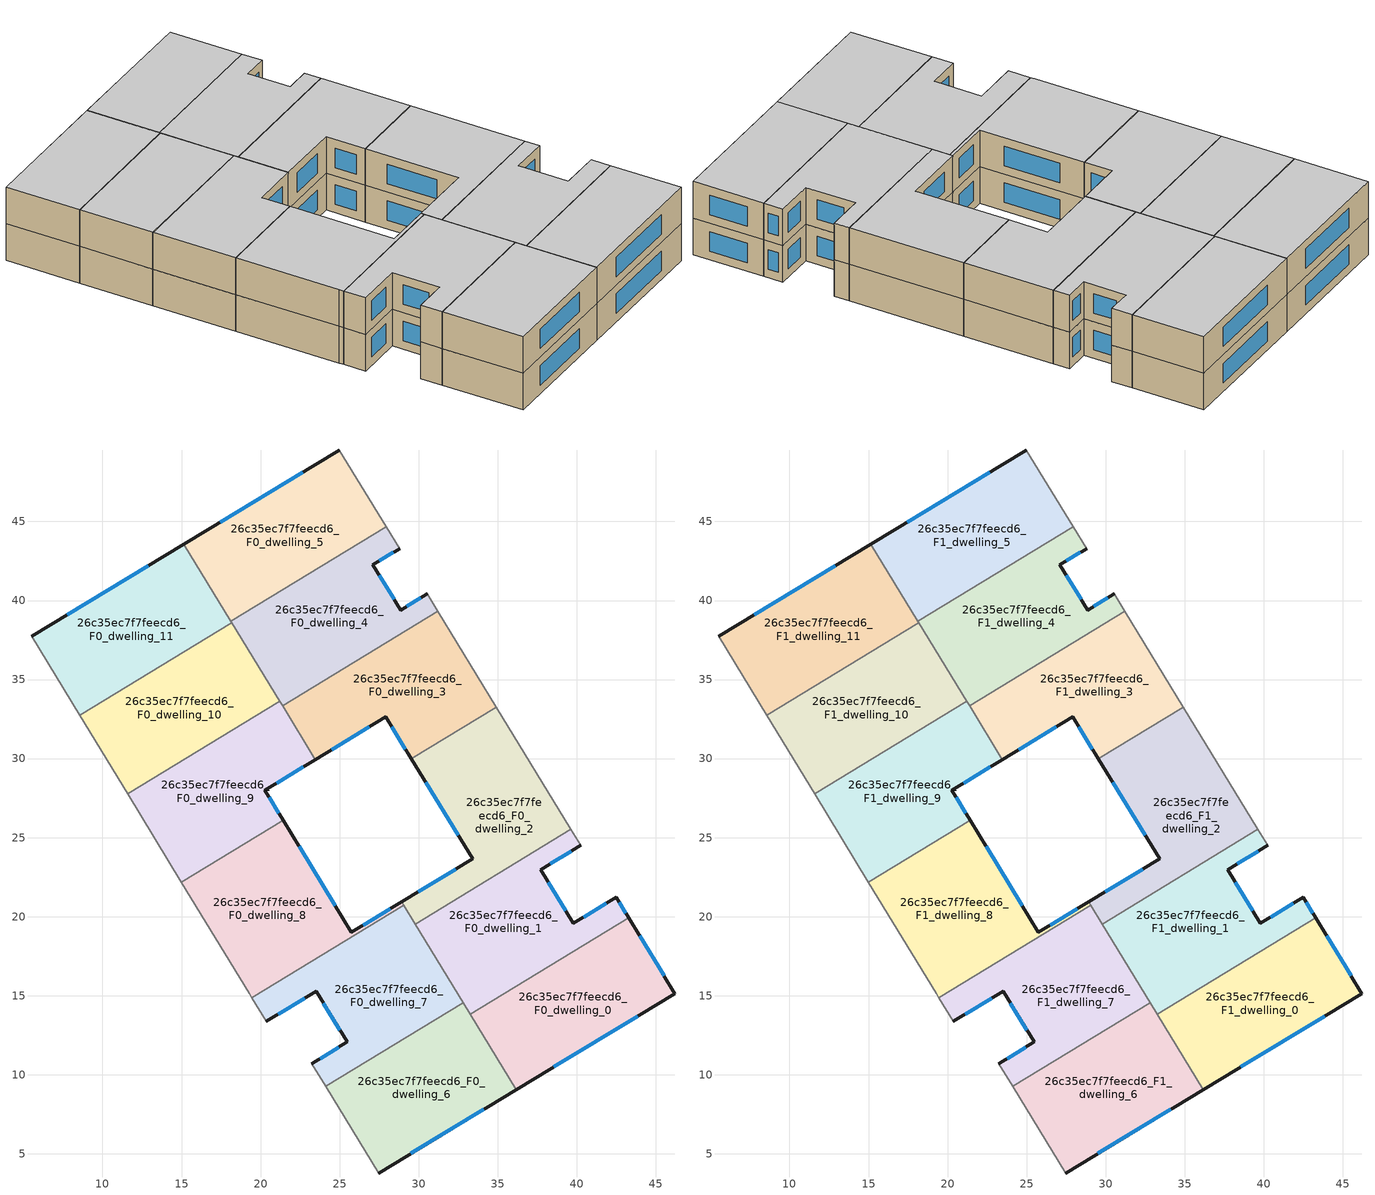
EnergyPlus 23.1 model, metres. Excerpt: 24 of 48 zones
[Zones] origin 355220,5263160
26c35ec7f7feecd6_F0_dwelling_0
 floor ground (EU_floor_Construction): 43.29,19.92 46.21,15.14 36.18,9.06 33.28,13.82 z0
 wall outside (EU_wall_Construction): 36.18,9.06 46.21,15.14 43.29,19.92 z0:3
 wall to 26c35ec7f7feecd6_F0_dwelling_1 (EU_wall_Construction): 43.29,19.92 33.28,13.82 z0:3
 wall to 26c35ec7f7feecd6_F0_dwelling_6 (EU_wall_Construction): 33.28,13.82 36.18,9.06 z0:3
 window (EU_Window_Construction): 45.53,16.26 43.98,18.8 / 38.54,10.49 43.86,13.71 z0.7:2.3
26c35ec7f7feecd6_F0_dwelling_1
 floor ground (EU_floor_Construction): 40.25,24.5 37.73,22.97 39.8,19.58 42.5,21.22 43.29,19.92 33.28,13.82 29.8,19.53 39.63,25.52 z0
 wall outside (EU_wall_Construction): 43.29,19.92 42.5,21.22 39.8,19.58 37.73,22.97 40.25,24.5 z0:3
 wall to 26c35ec7f7feecd6_F0_dwelling_2 (EU_wall_Construction): 39.63,25.52 29.8,19.53 z0:3
 wall adiabatic (EU_wall_Construction): 40.25,24.5 39.63,25.52 z0:3
 wall to 26c35ec7f7feecd6_F0_dwelling_7 (EU_wall_Construction): 29.8,19.53 32.83,14.56 z0:3
 wall to 26c35ec7f7feecd6_F0_dwelling_6 (EU_wall_Construction): 32.83,14.56 33.28,13.82 z0:3
 window (EU_Window_Construction): 41.87,20.84 40.43,19.96 / 43.11,20.23 42.69,20.92 / 38.32,23.33 39.66,24.14 / 39.31,20.37 38.21,22.18 z0.7:2.3
26c35ec7f7feecd6_F0_dwelling_10
 floor ground (EU_floor_Construction): 18.17,38.61 21.2,33.64 11.58,27.78 8.55,32.75 z0
 wall to 26c35ec7f7feecd6_F0_dwelling_9 (EU_wall_Construction): 11.58,27.78 21.2,33.64 z0:3
 wall adiabatic (EU_wall_Construction): 8.55,32.75 11.58,27.78 z0:3
 wall to 26c35ec7f7feecd6_F0_dwelling_11 (EU_wall_Construction): 18.17,38.61 8.55,32.75 z0:3
 wall to 26c35ec7f7feecd6_F0_dwelling_4 (EU_wall_Construction): 21.2,33.64 18.17,38.61 z0:3
26c35ec7f7feecd6_F0_dwelling_11
 floor ground (EU_floor_Construction): 15.15,43.56 18.17,38.61 8.55,32.75 5.52,37.73 z0
 wall outside (EU_wall_Construction): 15.15,43.56 5.52,37.73 z0:3
 wall adiabatic (EU_wall_Construction): 5.52,37.73 8.55,32.75 z0:3
 wall to 26c35ec7f7feecd6_F0_dwelling_5 (EU_wall_Construction): 18.13,38.68 15.15,43.56 z0:3
 wall to 26c35ec7f7feecd6_F0_dwelling_4 (EU_wall_Construction): 18.17,38.61 18.13,38.68 z0:3
 window (EU_Window_Construction): 12.89,42.19 7.78,39.1 z0.7:2.3
26c35ec7f7feecd6_F0_dwelling_2
 floor ground (EU_floor_Construction): 34.92,33.25 39.63,25.52 29.8,19.53 28.94,20.94 33.41,23.65 29.55,29.98 z0
 wall outside (EU_wall_Construction): 29.55,29.98 33.41,23.65 28.94,20.94 z0:3
 wall to 26c35ec7f7feecd6_F0_dwelling_3 (EU_wall_Construction): 34.92,33.25 29.55,29.98 z0:3
 wall adiabatic (EU_wall_Construction): 39.63,25.52 34.92,33.25 z0:3
 wall to 26c35ec7f7feecd6_F0_dwelling_8 (EU_wall_Construction): 28.94,20.94 29.07,20.73 z0:3
 wall to 26c35ec7f7feecd6_F0_dwelling_7 (EU_wall_Construction): 29.07,20.73 29.8,19.53 z0:3
 window (EU_Window_Construction): 32.36,23.01 29.99,21.58 / 30.46,28.49 32.5,25.14 z0.7:2.3
26c35ec7f7feecd6_F0_dwelling_3
 floor ground (EU_floor_Construction): 31.22,39.32 34.92,33.25 29.55,29.98 27.93,32.64 23.46,29.93 21.39,33.33 z0
 wall outside (EU_wall_Construction): 23.46,29.93 27.93,32.64 29.55,29.98 z0:3
 wall to 26c35ec7f7feecd6_F0_dwelling_4 (EU_wall_Construction): 31.22,39.32 21.39,33.33 z0:3
 wall adiabatic (EU_wall_Construction): 34.92,33.25 31.22,39.32 z0:3
 wall to 26c35ec7f7feecd6_F0_dwelling_9 (EU_wall_Construction): 21.39,33.33 23.46,29.93 z0:3
 window (EU_Window_Construction): 24.51,30.57 26.88,32 / 28.31,32.01 29.17,30.6 z0.7:2.3
26c35ec7f7feecd6_F0_dwelling_4
 floor ground (EU_floor_Construction): 28.8,43.28 27.11,42.26 28.86,39.4 30.55,40.42 31.22,39.32 21.39,33.33 18.12,38.68 27.95,44.67 z0
 wall outside (EU_wall_Construction): 30.55,40.42 28.86,39.4 27.11,42.26 28.8,43.28 z0:3
 wall adiabatic (EU_wall_Construction): 31.22,39.32 30.55,40.42 / 28.8,43.28 27.95,44.67 z0:3
 wall to 26c35ec7f7feecd6_F0_dwelling_5 (EU_wall_Construction): 27.95,44.67 18.12,38.68 z0:3
 wall to 26c35ec7f7feecd6_F0_dwelling_9 (EU_wall_Construction): 21.2,33.64 21.39,33.33 z0:3
 window (EU_Window_Construction): 30.15,40.18 29.25,39.64 / 27.51,42.5 28.41,43.04 / 28.45,40.07 27.52,41.59 z0.7:2.3
26c35ec7f7feecd6_F0_dwelling_5
 floor ground (EU_floor_Construction): 24.99,49.52 27.95,44.67 18.12,38.68 15.15,43.56 z0
 wall outside (EU_wall_Construction): 24.99,49.52 15.15,43.56 z0:3
 wall adiabatic (EU_wall_Construction): 27.95,44.67 24.99,49.52 z0:3
 window (EU_Window_Construction): 22.68,48.12 17.46,44.96 z0.7:2.3
26c35ec7f7feecd6_F0_dwelling_6
 floor ground (EU_floor_Construction): 32.83,14.56 36.18,9.06 27.46,3.78 24.12,9.26 z0
 wall outside (EU_wall_Construction): 27.46,3.78 36.18,9.06 z0:3
 wall to 26c35ec7f7feecd6_F0_dwelling_7 (EU_wall_Construction): 32.83,14.56 24.12,9.26 z0:3
 wall adiabatic (EU_wall_Construction): 24.12,9.26 27.46,3.78 z0:3
 window (EU_Window_Construction): 29.51,5.02 34.13,7.82 z0.7:2.3
26c35ec7f7feecd6_F0_dwelling_7
 floor ground (EU_floor_Construction): 29.07,20.73 32.83,14.56 24.12,9.26 23.24,10.7 25.48,12.07 23.52,15.29 20.37,13.38 19.46,14.87 z0
 wall outside (EU_wall_Construction): 20.37,13.38 23.52,15.29 25.48,12.07 23.24,10.7 z0:3
 wall adiabatic (EU_wall_Construction): 23.24,10.7 24.12,9.26 / 19.46,14.87 20.37,13.38 z0:3
 wall to 26c35ec7f7feecd6_F0_dwelling_8 (EU_wall_Construction): 29.07,20.73 19.46,14.87 z0:3
 window (EU_Window_Construction): 24.96,11.75 23.77,11.02 / 23.98,14.53 25.02,12.83 / 21.11,13.82 22.78,14.84 z0.7:2.3
26c35ec7f7feecd6_F0_dwelling_8
 floor ground (EU_floor_Construction): 28.94,20.94 29.07,20.73 19.46,14.87 19.28,15.16 14.99,22.18 21.43,26.1 25.75,19.01 z0
 wall outside (EU_wall_Construction): 28.94,20.94 25.75,19.01 21.43,26.1 z0:3
 wall adiabatic (EU_wall_Construction): 14.99,22.18 19.28,15.16 19.46,14.87 z0:3
 wall to 26c35ec7f7feecd6_F0_dwelling_9 (EU_wall_Construction): 21.43,26.1 14.99,22.18 z0:3
 window (EU_Window_Construction): 24.74,20.68 22.44,24.44 / 28.19,20.49 26.5,19.47 z0.7:2.3
26c35ec7f7feecd6_F0_dwelling_9
 floor ground (EU_floor_Construction): 21.2,33.64 23.46,29.93 20.27,28 21.43,26.1 14.99,22.18 11.58,27.78 z0
 wall outside (EU_wall_Construction): 21.43,26.1 20.27,28 23.46,29.93 z0:3
 wall adiabatic (EU_wall_Construction): 11.58,27.78 14.99,22.18 z0:3
 window (EU_Window_Construction): 21.02,28.45 22.71,29.48 / 21.16,26.55 20.54,27.55 z0.7:2.3
26c35ec7f7feecd6_F1_dwelling_0
 floor to 26c35ec7f7feecd6_F0_dwelling_0 (EU_floor_Construction): 43.29,19.92 46.21,15.14 36.18,9.06 33.28,13.82 z3
 wall outside (EU_wall_Construction): 36.18,9.06 46.21,15.14 43.29,19.92 z3:6
 wall to 26c35ec7f7feecd6_F1_dwelling_1 (EU_wall_Construction): 43.29,19.92 33.28,13.82 z3:6
 wall to 26c35ec7f7feecd6_F1_dwelling_6 (EU_wall_Construction): 33.28,13.82 36.18,9.06 z3:6
 window (EU_Window_Construction): 45.53,16.26 43.98,18.8 / 38.54,10.49 43.86,13.71 z3.7:5.3
 ceiling to 26c35ec7f7feecd6_F2_dwelling_0 (EU_floor_Construction): 46.21,15.14 43.29,19.92 33.28,13.82 36.18,9.06 z6
26c35ec7f7feecd6_F1_dwelling_1
 floor to 26c35ec7f7feecd6_F0_dwelling_1 (EU_floor_Construction): 40.25,24.5 37.73,22.97 39.8,19.58 42.5,21.22 43.29,19.92 33.28,13.82 29.8,19.53 39.63,25.52 z3
 wall outside (EU_wall_Construction): 43.29,19.92 42.5,21.22 39.8,19.58 37.73,22.97 40.25,24.5 z3:6
 wall to 26c35ec7f7feecd6_F1_dwelling_2 (EU_wall_Construction): 39.63,25.52 29.8,19.53 z3:6
 wall adiabatic (EU_wall_Construction): 40.25,24.5 39.63,25.52 z3:6
 wall to 26c35ec7f7feecd6_F1_dwelling_7 (EU_wall_Construction): 29.8,19.53 32.83,14.56 z3:6
 wall to 26c35ec7f7feecd6_F1_dwelling_6 (EU_wall_Construction): 32.83,14.56 33.28,13.82 z3:6
 window (EU_Window_Construction): 41.87,20.84 40.43,19.96 / 43.11,20.23 42.69,20.92 / 38.32,23.33 39.66,24.14 / 39.31,20.37 38.21,22.18 z3.7:5.3
 ceiling to 26c35ec7f7feecd6_F2_dwelling_1 (EU_floor_Construction): 43.29,19.92 42.5,21.22 39.8,19.58 37.73,22.97 40.25,24.5 39.63,25.52 29.8,19.53 33.28,13.82 z6
26c35ec7f7feecd6_F1_dwelling_10
 floor to 26c35ec7f7feecd6_F0_dwelling_10 (EU_floor_Construction): 18.17,38.61 21.2,33.64 11.58,27.78 8.55,32.75 z3
 wall to 26c35ec7f7feecd6_F1_dwelling_9 (EU_wall_Construction): 11.58,27.78 21.2,33.64 z3:6
 wall adiabatic (EU_wall_Construction): 8.55,32.75 11.58,27.78 z3:6
 wall to 26c35ec7f7feecd6_F1_dwelling_11 (EU_wall_Construction): 18.17,38.61 8.55,32.75 z3:6
 wall to 26c35ec7f7feecd6_F1_dwelling_4 (EU_wall_Construction): 21.2,33.64 18.17,38.61 z3:6
 ceiling to 26c35ec7f7feecd6_F2_dwelling_10 (EU_floor_Construction): 21.2,33.64 18.17,38.61 8.55,32.75 11.58,27.78 z6
26c35ec7f7feecd6_F1_dwelling_11
 floor to 26c35ec7f7feecd6_F0_dwelling_11 (EU_floor_Construction): 15.15,43.56 18.17,38.61 8.55,32.75 5.52,37.73 z3
 wall outside (EU_wall_Construction): 15.15,43.56 5.52,37.73 z3:6
 wall adiabatic (EU_wall_Construction): 5.52,37.73 8.55,32.75 z3:6
 wall to 26c35ec7f7feecd6_F1_dwelling_5 (EU_wall_Construction): 18.13,38.68 15.15,43.56 z3:6
 wall to 26c35ec7f7feecd6_F1_dwelling_4 (EU_wall_Construction): 18.17,38.61 18.13,38.68 z3:6
 window (EU_Window_Construction): 12.89,42.19 7.78,39.1 z3.7:5.3
 ceiling to 26c35ec7f7feecd6_F2_dwelling_11 (EU_floor_Construction): 18.17,38.61 15.15,43.56 5.52,37.73 8.55,32.75 z6
26c35ec7f7feecd6_F1_dwelling_2
 floor to 26c35ec7f7feecd6_F0_dwelling_2 (EU_floor_Construction): 34.92,33.25 39.63,25.52 29.8,19.53 28.94,20.94 33.41,23.65 29.55,29.98 z3
 wall outside (EU_wall_Construction): 29.55,29.98 33.41,23.65 28.94,20.94 z3:6
 wall to 26c35ec7f7feecd6_F1_dwelling_3 (EU_wall_Construction): 34.92,33.25 29.55,29.98 z3:6
 wall adiabatic (EU_wall_Construction): 39.63,25.52 34.92,33.25 z3:6
 wall to 26c35ec7f7feecd6_F1_dwelling_8 (EU_wall_Construction): 28.94,20.94 29.07,20.73 z3:6
 wall to 26c35ec7f7feecd6_F1_dwelling_7 (EU_wall_Construction): 29.07,20.73 29.8,19.53 z3:6
 window (EU_Window_Construction): 32.36,23.01 29.99,21.58 / 30.46,28.49 32.5,25.14 z3.7:5.3
 ceiling to 26c35ec7f7feecd6_F2_dwelling_2 (EU_floor_Construction): 39.63,25.52 34.92,33.25 29.55,29.98 33.41,23.65 28.94,20.94 29.8,19.53 z6
26c35ec7f7feecd6_F1_dwelling_3
 floor to 26c35ec7f7feecd6_F0_dwelling_3 (EU_floor_Construction): 31.22,39.32 34.92,33.25 29.55,29.98 27.93,32.64 23.46,29.93 21.39,33.33 z3
 wall outside (EU_wall_Construction): 23.46,29.93 27.93,32.64 29.55,29.98 z3:6
 wall to 26c35ec7f7feecd6_F1_dwelling_4 (EU_wall_Construction): 31.22,39.32 21.39,33.33 z3:6
 wall adiabatic (EU_wall_Construction): 34.92,33.25 31.22,39.32 z3:6
 wall to 26c35ec7f7feecd6_F1_dwelling_9 (EU_wall_Construction): 21.39,33.33 23.46,29.93 z3:6
 window (EU_Window_Construction): 24.51,30.57 26.88,32 / 28.31,32.01 29.17,30.6 z3.7:5.3
 ceiling to 26c35ec7f7feecd6_F2_dwelling_3 (EU_floor_Construction): 34.92,33.25 31.22,39.32 21.39,33.33 23.46,29.93 27.93,32.64 29.55,29.98 z6
26c35ec7f7feecd6_F1_dwelling_4
 floor to 26c35ec7f7feecd6_F0_dwelling_4 (EU_floor_Construction): 28.8,43.28 27.11,42.26 28.86,39.4 30.55,40.42 31.22,39.32 21.39,33.33 18.12,38.68 27.95,44.67 z3
 wall outside (EU_wall_Construction): 30.55,40.42 28.86,39.4 27.11,42.26 28.8,43.28 z3:6
 wall adiabatic (EU_wall_Construction): 31.22,39.32 30.55,40.42 / 28.8,43.28 27.95,44.67 z3:6
 wall to 26c35ec7f7feecd6_F1_dwelling_5 (EU_wall_Construction): 27.95,44.67 18.12,38.68 z3:6
 wall to 26c35ec7f7feecd6_F1_dwelling_9 (EU_wall_Construction): 21.2,33.64 21.39,33.33 z3:6
 window (EU_Window_Construction): 30.15,40.18 29.25,39.64 / 27.51,42.5 28.41,43.04 / 28.45,40.07 27.52,41.59 z3.7:5.3
 ceiling to 26c35ec7f7feecd6_F2_dwelling_4 (EU_floor_Construction): 31.22,39.32 30.55,40.42 28.86,39.4 27.11,42.26 28.8,43.28 27.95,44.67 18.12,38.68 21.39,33.33 z6
26c35ec7f7feecd6_F1_dwelling_5
 floor to 26c35ec7f7feecd6_F0_dwelling_5 (EU_floor_Construction): 24.99,49.52 27.95,44.67 18.12,38.68 15.15,43.56 z3
 wall outside (EU_wall_Construction): 24.99,49.52 15.15,43.56 z3:6
 wall adiabatic (EU_wall_Construction): 27.95,44.67 24.99,49.52 z3:6
 window (EU_Window_Construction): 22.68,48.12 17.46,44.96 z3.7:5.3
 ceiling to 26c35ec7f7feecd6_F2_dwelling_5 (EU_floor_Construction): 27.95,44.67 24.99,49.52 15.15,43.56 18.12,38.68 z6
26c35ec7f7feecd6_F1_dwelling_6
 floor to 26c35ec7f7feecd6_F0_dwelling_6 (EU_floor_Construction): 32.83,14.56 36.18,9.06 27.46,3.78 24.12,9.26 z3
 wall outside (EU_wall_Construction): 27.46,3.78 36.18,9.06 z3:6
 wall to 26c35ec7f7feecd6_F1_dwelling_7 (EU_wall_Construction): 32.83,14.56 24.12,9.26 z3:6
 wall adiabatic (EU_wall_Construction): 24.12,9.26 27.46,3.78 z3:6
 window (EU_Window_Construction): 29.51,5.02 34.13,7.82 z3.7:5.3
 ceiling to 26c35ec7f7feecd6_F2_dwelling_6 (EU_floor_Construction): 36.18,9.06 32.83,14.56 24.12,9.26 27.46,3.78 z6
26c35ec7f7feecd6_F1_dwelling_7
 floor to 26c35ec7f7feecd6_F0_dwelling_7 (EU_floor_Construction): 29.07,20.73 32.83,14.56 24.12,9.26 23.24,10.7 25.48,12.07 23.52,15.29 20.37,13.38 19.46,14.87 z3
 wall outside (EU_wall_Construction): 20.37,13.38 23.52,15.29 25.48,12.07 23.24,10.7 z3:6
 wall adiabatic (EU_wall_Construction): 23.24,10.7 24.12,9.26 / 19.46,14.87 20.37,13.38 z3:6
 wall to 26c35ec7f7feecd6_F1_dwelling_8 (EU_wall_Construction): 29.07,20.73 19.46,14.87 z3:6
 window (EU_Window_Construction): 24.96,11.75 23.77,11.02 / 23.98,14.53 25.02,12.83 / 21.11,13.82 22.78,14.84 z3.7:5.3
 ceiling to 26c35ec7f7feecd6_F2_dwelling_7 (EU_floor_Construction): 32.83,14.56 29.07,20.73 19.46,14.87 20.37,13.38 23.52,15.29 25.48,12.07 23.24,10.7 24.12,9.26 z6
26c35ec7f7feecd6_F1_dwelling_8
 floor to 26c35ec7f7feecd6_F0_dwelling_8 (EU_floor_Construction): 28.94,20.94 29.07,20.73 19.46,14.87 19.28,15.16 14.99,22.18 21.43,26.1 25.75,19.01 z3
 wall outside (EU_wall_Construction): 28.94,20.94 25.75,19.01 21.43,26.1 z3:6
 wall adiabatic (EU_wall_Construction): 14.99,22.18 19.28,15.16 19.46,14.87 z3:6
 wall to 26c35ec7f7feecd6_F1_dwelling_9 (EU_wall_Construction): 21.43,26.1 14.99,22.18 z3:6
 window (EU_Window_Construction): 24.74,20.68 22.44,24.44 / 28.19,20.49 26.5,19.47 z3.7:5.3
 ceiling to 26c35ec7f7feecd6_F2_dwelling_8 (EU_floor_Construction): 25.75,19.01 21.43,26.1 14.99,22.18 19.28,15.16 19.46,14.87 29.07,20.73 28.94,20.94 z6
26c35ec7f7feecd6_F1_dwelling_9
 floor to 26c35ec7f7feecd6_F0_dwelling_9 (EU_floor_Construction): 21.2,33.64 23.46,29.93 20.27,28 21.43,26.1 14.99,22.18 11.58,27.78 z3
 wall outside (EU_wall_Construction): 21.43,26.1 20.27,28 23.46,29.93 z3:6
 wall adiabatic (EU_wall_Construction): 11.58,27.78 14.99,22.18 z3:6
 window (EU_Window_Construction): 21.02,28.45 22.71,29.48 / 21.16,26.55 20.54,27.55 z3.7:5.3
 ceiling to 26c35ec7f7feecd6_F2_dwelling_9 (EU_floor_Construction): 21.43,26.1 20.27,28 23.46,29.93 21.2,33.64 11.58,27.78 14.99,22.18 z6
[Building]
EU S2 Campaign: North Axis=0; Terrain=City; Solar Distribution=FullExterior
[Site:Location]
Budapest.Ferenc.Liszt.Intl.AP: Latitude=47.437; Longitude=19.256; Time Zone=1; Elevation=185
[SizingPeriod:WeatherFileDays]
AnnualSizingPeriod: Begin Month=1; Begin Day of Month=1; End Month=12; End Day of Month=31; Day of Week for Start Day=Monday; Use Weather File Daylight Saving Period=No; Use Weather File Rain and Snow Indicators=No
[MATERIAL]
EU_InternalMass_Material: Roughness=MediumRough; Thickness=0.1; Conductivity=1; Density=1800; Specific Heat=900; Thermal Absorptance=0.9; Solar Absorptance=0.7; Visible Absorptance=0.7
[MATERIAL:NOMASS] Roughness=MediumRough; Thermal Absorptance=0.9; Solar Absorptance=0.7; Visible Absorptance=0.7
Name | Thermal Resistance
EU_wall_NoMass | 0.832559
EU_floor_NoMass | 0.872794
[WINDOWMATERIAL:SIMPLEGLAZINGSYSTEM]
EU_Window_SimpleGlazing: UFactor=2.79869; Solar Heat Gain Coefficient=0.75; Visible Transmittance=0.75
[CONSTRUCTION]
EU_wall_Construction: EU_wall_NoMass
EU_floor_Construction: EU_floor_NoMass
EU_Window_Construction: EU_Window_SimpleGlazing
EU_InternalMass_Construction: EU_InternalMass_Material
[ZONE] Type=1; Multiplier=1; Ceiling Height=autocalculate; Floor Area=autocalculate; Part of Total Floor Area=Yes
Name | Volume
26c35ec7f7feecd6_F0_dwelling_0; 26c35ec7f7feecd6_F1_dwelling_0; 26c35ec7f7feecd6_F0_dwelling_7; 26c35ec7f7feecd6_F1_dwelling_7 | 196.617
26c35ec7f7feecd6_F0_dwelling_1; 26c35ec7f7feecd6_F1_dwelling_1 | 196.624
26c35ec7f7feecd6_F0_dwelling_10; 26c35ec7f7feecd6_F1_dwelling_10; 26c35ec7f7feecd6_F0_dwelling_11; 26c35ec7f7feecd6_F1_dwelling_11 | 196.619
26c35ec7f7feecd6_F0_dwelling_2; 26c35ec7f7feecd6_F1_dwelling_2 | 196.621
26c35ec7f7feecd6_F0_dwelling_3; 26c35ec7f7feecd6_F1_dwelling_3 | 196.62
26c35ec7f7feecd6_F0_dwelling_4; 26c35ec7f7feecd6_F1_dwelling_4 | 196.63
26c35ec7f7feecd6_F0_dwelling_5; 26c35ec7f7feecd6_F1_dwelling_5 | 196.618
26c35ec7f7feecd6_F0_dwelling_6; 26c35ec7f7feecd6_F1_dwelling_6 | 196.634
26c35ec7f7feecd6_F0_dwelling_8; 26c35ec7f7feecd6_F1_dwelling_8 | 196.616
26c35ec7f7feecd6_F0_dwelling_9; 26c35ec7f7feecd6_F1_dwelling_9 | 196.636
[INTERNALMASS] Construction=EU_InternalMass_Construction
Name | Zone or ZoneList | Surface Area
26c35ec7f7feecd6_F0_dwelling_0_EU_InternalMass | 26c35ec7f7feecd6_F0_dwelling_0 | 65.5389
26c35ec7f7feecd6_F0_dwelling_1_EU_InternalMass | 26c35ec7f7feecd6_F0_dwelling_1 | 65.5414
26c35ec7f7feecd6_F0_dwelling_2_EU_InternalMass | 26c35ec7f7feecd6_F0_dwelling_2 | 65.5402
26c35ec7f7feecd6_F0_dwelling_3_EU_InternalMass | 26c35ec7f7feecd6_F0_dwelling_3 | 65.54
26c35ec7f7feecd6_F0_dwelling_4_EU_InternalMass | 26c35ec7f7feecd6_F0_dwelling_4 | 65.5432
26c35ec7f7feecd6_F0_dwelling_5_EU_InternalMass | 26c35ec7f7feecd6_F0_dwelling_5 | 65.5392
26c35ec7f7feecd6_F0_dwelling_6_EU_InternalMass | 26c35ec7f7feecd6_F0_dwelling_6 | 65.5446
26c35ec7f7feecd6_F0_dwelling_7_EU_InternalMass | 26c35ec7f7feecd6_F0_dwelling_7 | 65.5387
26c35ec7f7feecd6_F0_dwelling_8_EU_InternalMass | 26c35ec7f7feecd6_F0_dwelling_8 | 65.5388
26c35ec7f7feecd6_F0_dwelling_9_EU_InternalMass | 26c35ec7f7feecd6_F0_dwelling_9 | 65.5452
26c35ec7f7feecd6_F0_dwelling_10_EU_InternalMass | 26c35ec7f7feecd6_F0_dwelling_10 | 65.5396
26c35ec7f7feecd6_F0_dwelling_11_EU_InternalMass | 26c35ec7f7feecd6_F0_dwelling_11 | 65.5398
26c35ec7f7feecd6_F1_dwelling_0_EU_InternalMass | 26c35ec7f7feecd6_F1_dwelling_0 | 65.5389
26c35ec7f7feecd6_F1_dwelling_1_EU_InternalMass | 26c35ec7f7feecd6_F1_dwelling_1 | 65.5414
26c35ec7f7feecd6_F1_dwelling_2_EU_InternalMass | 26c35ec7f7feecd6_F1_dwelling_2 | 65.5402
26c35ec7f7feecd6_F1_dwelling_3_EU_InternalMass | 26c35ec7f7feecd6_F1_dwelling_3 | 65.54
26c35ec7f7feecd6_F1_dwelling_4_EU_InternalMass | 26c35ec7f7feecd6_F1_dwelling_4 | 65.5432
26c35ec7f7feecd6_F1_dwelling_5_EU_InternalMass | 26c35ec7f7feecd6_F1_dwelling_5 | 65.5392
26c35ec7f7feecd6_F1_dwelling_6_EU_InternalMass | 26c35ec7f7feecd6_F1_dwelling_6 | 65.5446
26c35ec7f7feecd6_F1_dwelling_7_EU_InternalMass | 26c35ec7f7feecd6_F1_dwelling_7 | 65.5387
26c35ec7f7feecd6_F1_dwelling_8_EU_InternalMass | 26c35ec7f7feecd6_F1_dwelling_8 | 65.5388
26c35ec7f7feecd6_F1_dwelling_9_EU_InternalMass | 26c35ec7f7feecd6_F1_dwelling_9 | 65.5452
26c35ec7f7feecd6_F1_dwelling_10_EU_InternalMass | 26c35ec7f7feecd6_F1_dwelling_10 | 65.5396
26c35ec7f7feecd6_F1_dwelling_11_EU_InternalMass | 26c35ec7f7feecd6_F1_dwelling_11 | 65.5398
[OTHEREQUIPMENT] Fuel Type=Electricity; Design Level Calculation Method=Watts/Area; Power per Zone Floor Area=1; Fraction Latent=0; Fraction Radiant=0; Fraction Lost=0; Carbon Dioxide Generation Rate=0; EndUse Subcategory=EU_Step8_InternalGains
Name | Zone or ZoneList or Space or SpaceList | Schedule
EU_Step8_InternalGain_26c35ec7f7feecd6_F0_dwelling_0_f000 | 26c35ec7f7feecd6_F0_dwelling_0 | EU_Step8_GainSchedule_26c35ec7f7feecd6_F0_dwelling_0_f000
EU_Step8_InternalGain_26c35ec7f7feecd6_F0_dwelling_1_f000 | 26c35ec7f7feecd6_F0_dwelling_1 | EU_Step8_GainSchedule_26c35ec7f7feecd6_F0_dwelling_1_f000
EU_Step8_InternalGain_26c35ec7f7feecd6_F0_dwelling_2_f000 | 26c35ec7f7feecd6_F0_dwelling_2 | EU_Step8_GainSchedule_26c35ec7f7feecd6_F0_dwelling_2_f000
EU_Step8_InternalGain_26c35ec7f7feecd6_F0_dwelling_3_f000 | 26c35ec7f7feecd6_F0_dwelling_3 | EU_Step8_GainSchedule_26c35ec7f7feecd6_F0_dwelling_3_f000
EU_Step8_InternalGain_26c35ec7f7feecd6_F0_dwelling_4_f000 | 26c35ec7f7feecd6_F0_dwelling_4 | EU_Step8_GainSchedule_26c35ec7f7feecd6_F0_dwelling_4_f000
EU_Step8_InternalGain_26c35ec7f7feecd6_F0_dwelling_5_f000 | 26c35ec7f7feecd6_F0_dwelling_5 | EU_Step8_GainSchedule_26c35ec7f7feecd6_F0_dwelling_5_f000
EU_Step8_InternalGain_26c35ec7f7feecd6_F0_dwelling_6_f000 | 26c35ec7f7feecd6_F0_dwelling_6 | EU_Step8_GainSchedule_26c35ec7f7feecd6_F0_dwelling_6_f000
EU_Step8_InternalGain_26c35ec7f7feecd6_F0_dwelling_7_f000 | 26c35ec7f7feecd6_F0_dwelling_7 | EU_Step8_GainSchedule_26c35ec7f7feecd6_F0_dwelling_7_f000
EU_Step8_InternalGain_26c35ec7f7feecd6_F0_dwelling_8_f000 | 26c35ec7f7feecd6_F0_dwelling_8 | EU_Step8_GainSchedule_26c35ec7f7feecd6_F0_dwelling_8_f000
EU_Step8_InternalGain_26c35ec7f7feecd6_F0_dwelling_9_f000 | 26c35ec7f7feecd6_F0_dwelling_9 | EU_Step8_GainSchedule_26c35ec7f7feecd6_F0_dwelling_9_f000
EU_Step8_InternalGain_26c35ec7f7feecd6_F0_dwelling_10_f000 | 26c35ec7f7feecd6_F0_dwelling_10 | EU_Step8_GainSchedule_26c35ec7f7feecd6_F0_dwelling_10_f000
EU_Step8_InternalGain_26c35ec7f7feecd6_F0_dwelling_11_f000 | 26c35ec7f7feecd6_F0_dwelling_11 | EU_Step8_GainSchedule_26c35ec7f7feecd6_F0_dwelling_11_f000
EU_Step8_InternalGain_26c35ec7f7feecd6_F1_dwelling_0_f000 | 26c35ec7f7feecd6_F1_dwelling_0 | EU_Step8_GainSchedule_26c35ec7f7feecd6_F1_dwelling_0_f000
EU_Step8_InternalGain_26c35ec7f7feecd6_F1_dwelling_1_f000 | 26c35ec7f7feecd6_F1_dwelling_1 | EU_Step8_GainSchedule_26c35ec7f7feecd6_F1_dwelling_1_f000
EU_Step8_InternalGain_26c35ec7f7feecd6_F1_dwelling_2_f000 | 26c35ec7f7feecd6_F1_dwelling_2 | EU_Step8_GainSchedule_26c35ec7f7feecd6_F1_dwelling_2_f000
EU_Step8_InternalGain_26c35ec7f7feecd6_F1_dwelling_3_f000 | 26c35ec7f7feecd6_F1_dwelling_3 | EU_Step8_GainSchedule_26c35ec7f7feecd6_F1_dwelling_3_f000
EU_Step8_InternalGain_26c35ec7f7feecd6_F1_dwelling_4_f000 | 26c35ec7f7feecd6_F1_dwelling_4 | EU_Step8_GainSchedule_26c35ec7f7feecd6_F1_dwelling_4_f000
EU_Step8_InternalGain_26c35ec7f7feecd6_F1_dwelling_5_f000 | 26c35ec7f7feecd6_F1_dwelling_5 | EU_Step8_GainSchedule_26c35ec7f7feecd6_F1_dwelling_5_f000
EU_Step8_InternalGain_26c35ec7f7feecd6_F1_dwelling_6_f000 | 26c35ec7f7feecd6_F1_dwelling_6 | EU_Step8_GainSchedule_26c35ec7f7feecd6_F1_dwelling_6_f000
EU_Step8_InternalGain_26c35ec7f7feecd6_F1_dwelling_7_f000 | 26c35ec7f7feecd6_F1_dwelling_7 | EU_Step8_GainSchedule_26c35ec7f7feecd6_F1_dwelling_7_f000
EU_Step8_InternalGain_26c35ec7f7feecd6_F1_dwelling_8_f000 | 26c35ec7f7feecd6_F1_dwelling_8 | EU_Step8_GainSchedule_26c35ec7f7feecd6_F1_dwelling_8_f000
EU_Step8_InternalGain_26c35ec7f7feecd6_F1_dwelling_9_f000 | 26c35ec7f7feecd6_F1_dwelling_9 | EU_Step8_GainSchedule_26c35ec7f7feecd6_F1_dwelling_9_f000
EU_Step8_InternalGain_26c35ec7f7feecd6_F1_dwelling_10_f000 | 26c35ec7f7feecd6_F1_dwelling_10 | EU_Step8_GainSchedule_26c35ec7f7feecd6_F1_dwelling_10_f000
EU_Step8_InternalGain_26c35ec7f7feecd6_F1_dwelling_11_f000 | 26c35ec7f7feecd6_F1_dwelling_11 | EU_Step8_GainSchedule_26c35ec7f7feecd6_F1_dwelling_11_f000
[ZONEVENTILATION:DESIGNFLOWRATE] Schedule=EU_AlwaysOn; Design Flow Rate Calculation Method=AirChanges/Hour; Air Changes per Hour=0.475469; Ventilation Type=Natural; Fan Pressure Rise=0; Fan Total Efficiency=1; Constant Term Coefficient=1; Temperature Term Coefficient=0; Velocity Term Coefficient=0; Velocity Squared Term Coefficient=0; Minimum Indoor Temperature=-100; Maximum Indoor Temperature=100; Delta Temperature=-100; Minimum Outdoor Temperature=-100; Maximum Outdoor Temperature=100; Maximum Wind Speed=40
Name | Zone or ZoneList or Space or SpaceList
EU_ConstantAir_26c35ec7f7feecd6_F0_dwelling_0 | 26c35ec7f7feecd6_F0_dwelling_0
EU_ConstantAir_26c35ec7f7feecd6_F0_dwelling_1 | 26c35ec7f7feecd6_F0_dwelling_1
EU_ConstantAir_26c35ec7f7feecd6_F0_dwelling_2 | 26c35ec7f7feecd6_F0_dwelling_2
EU_ConstantAir_26c35ec7f7feecd6_F0_dwelling_3 | 26c35ec7f7feecd6_F0_dwelling_3
EU_ConstantAir_26c35ec7f7feecd6_F0_dwelling_4 | 26c35ec7f7feecd6_F0_dwelling_4
EU_ConstantAir_26c35ec7f7feecd6_F0_dwelling_5 | 26c35ec7f7feecd6_F0_dwelling_5
EU_ConstantAir_26c35ec7f7feecd6_F0_dwelling_6 | 26c35ec7f7feecd6_F0_dwelling_6
EU_ConstantAir_26c35ec7f7feecd6_F0_dwelling_7 | 26c35ec7f7feecd6_F0_dwelling_7
EU_ConstantAir_26c35ec7f7feecd6_F0_dwelling_8 | 26c35ec7f7feecd6_F0_dwelling_8
EU_ConstantAir_26c35ec7f7feecd6_F0_dwelling_9 | 26c35ec7f7feecd6_F0_dwelling_9
EU_ConstantAir_26c35ec7f7feecd6_F0_dwelling_10 | 26c35ec7f7feecd6_F0_dwelling_10
EU_ConstantAir_26c35ec7f7feecd6_F0_dwelling_11 | 26c35ec7f7feecd6_F0_dwelling_11
EU_ConstantAir_26c35ec7f7feecd6_F1_dwelling_0 | 26c35ec7f7feecd6_F1_dwelling_0
EU_ConstantAir_26c35ec7f7feecd6_F1_dwelling_1 | 26c35ec7f7feecd6_F1_dwelling_1
EU_ConstantAir_26c35ec7f7feecd6_F1_dwelling_2 | 26c35ec7f7feecd6_F1_dwelling_2
EU_ConstantAir_26c35ec7f7feecd6_F1_dwelling_3 | 26c35ec7f7feecd6_F1_dwelling_3
EU_ConstantAir_26c35ec7f7feecd6_F1_dwelling_4 | 26c35ec7f7feecd6_F1_dwelling_4
EU_ConstantAir_26c35ec7f7feecd6_F1_dwelling_5 | 26c35ec7f7feecd6_F1_dwelling_5
EU_ConstantAir_26c35ec7f7feecd6_F1_dwelling_6 | 26c35ec7f7feecd6_F1_dwelling_6
EU_ConstantAir_26c35ec7f7feecd6_F1_dwelling_7 | 26c35ec7f7feecd6_F1_dwelling_7
EU_ConstantAir_26c35ec7f7feecd6_F1_dwelling_8 | 26c35ec7f7feecd6_F1_dwelling_8
EU_ConstantAir_26c35ec7f7feecd6_F1_dwelling_9 | 26c35ec7f7feecd6_F1_dwelling_9
EU_ConstantAir_26c35ec7f7feecd6_F1_dwelling_10 | 26c35ec7f7feecd6_F1_dwelling_10
EU_ConstantAir_26c35ec7f7feecd6_F1_dwelling_11 | 26c35ec7f7feecd6_F1_dwelling_11
[HVACTEMPLATE:THERMOSTAT] Constant Heating Setpoint=20; Constant Cooling Setpoint=50
EU_HeatOnly_26c35ec7f7feecd6_F0_dwelling_0; EU_HeatOnly_26c35ec7f7feecd6_F0_dwelling_1; EU_HeatOnly_26c35ec7f7feecd6_F0_dwelling_2; EU_HeatOnly_26c35ec7f7feecd6_F0_dwelling_3; EU_HeatOnly_26c35ec7f7feecd6_F0_dwelling_4; EU_HeatOnly_26c35ec7f7feecd6_F0_dwelling_5; EU_HeatOnly_26c35ec7f7feecd6_F0_dwelling_6; EU_HeatOnly_26c35ec7f7feecd6_F0_dwelling_7; EU_HeatOnly_26c35ec7f7feecd6_F0_dwelling_8; EU_HeatOnly_26c35ec7f7feecd6_F0_dwelling_9; EU_HeatOnly_26c35ec7f7feecd6_F0_dwelling_10; EU_HeatOnly_26c35ec7f7feecd6_F0_dwelling_11; EU_HeatOnly_26c35ec7f7feecd6_F1_dwelling_0; EU_HeatOnly_26c35ec7f7feecd6_F1_dwelling_1; EU_HeatOnly_26c35ec7f7feecd6_F1_dwelling_2; EU_HeatOnly_26c35ec7f7feecd6_F1_dwelling_3; EU_HeatOnly_26c35ec7f7feecd6_F1_dwelling_4; EU_HeatOnly_26c35ec7f7feecd6_F1_dwelling_5; EU_HeatOnly_26c35ec7f7feecd6_F1_dwelling_6; EU_HeatOnly_26c35ec7f7feecd6_F1_dwelling_7; EU_HeatOnly_26c35ec7f7feecd6_F1_dwelling_8; EU_HeatOnly_26c35ec7f7feecd6_F1_dwelling_9; EU_HeatOnly_26c35ec7f7feecd6_F1_dwelling_10; EU_HeatOnly_26c35ec7f7feecd6_F1_dwelling_11; EU_HeatOnly_26c35ec7f7feecd6_F2_dwelling_0; EU_HeatOnly_26c35ec7f7feecd6_F2_dwelling_1; EU_HeatOnly_26c35ec7f7feecd6_F2_dwelling_2; EU_HeatOnly_26c35ec7f7feecd6_F2_dwelling_3; EU_HeatOnly_26c35ec7f7feecd6_F2_dwelling_4; EU_HeatOnly_26c35ec7f7feecd6_F2_dwelling_5; EU_HeatOnly_26c35ec7f7feecd6_F2_dwelling_6; EU_HeatOnly_26c35ec7f7feecd6_F2_dwelling_7; EU_HeatOnly_26c35ec7f7feecd6_F2_dwelling_8; EU_HeatOnly_26c35ec7f7feecd6_F2_dwelling_9; EU_HeatOnly_26c35ec7f7feecd6_F2_dwelling_10; EU_HeatOnly_26c35ec7f7feecd6_F2_dwelling_11; EU_HeatOnly_26c35ec7f7feecd6_F3_dwelling_0; EU_HeatOnly_26c35ec7f7feecd6_F3_dwelling_1; EU_HeatOnly_26c35ec7f7feecd6_F3_dwelling_2; EU_HeatOnly_26c35ec7f7feecd6_F3_dwelling_3; EU_HeatOnly_26c35ec7f7feecd6_F3_dwelling_4; EU_HeatOnly_26c35ec7f7feecd6_F3_dwelling_5; EU_HeatOnly_26c35ec7f7feecd6_F3_dwelling_6; EU_HeatOnly_26c35ec7f7feecd6_F3_dwelling_7; EU_HeatOnly_26c35ec7f7feecd6_F3_dwelling_8; EU_HeatOnly_26c35ec7f7feecd6_F3_dwelling_9; EU_HeatOnly_26c35ec7f7feecd6_F3_dwelling_10; EU_HeatOnly_26c35ec7f7feecd6_F3_dwelling_11
[HVACTEMPLATE:ZONE:IDEALLOADSAIRSYSTEM] System Availability Schedule=EU_AlwaysOn; Maximum Heating Supply Air Temperature=50; Minimum Cooling Supply Air Temperature=13; Maximum Heating Supply Air Humidity Ratio=0.0156; Minimum Cooling Supply Air Humidity Ratio=0.0077; Heating Limit=NoLimit; Cooling Limit=NoLimit; Heating Availability Schedule=EU_AlwaysOn; Cooling Availability Schedule=EU_CoolingOff; Dehumidification Control Type=ConstantSensibleHeatRatio; Cooling Sensible Heat Ratio=0.7; Dehumidification Setpoint=60; Humidification Control Type=None; Humidification Setpoint=30; Outdoor Air Method=None; Outdoor Air Flow Rate per Person=0.00944; Outdoor Air Flow Rate per Zone Floor Area=0; Outdoor Air Flow Rate per Zone=0; Demand Controlled Ventilation Type=None; Outdoor Air Economizer Type=NoEconomizer; Heat Recovery Type=None; Sensible Heat Recovery Effectiveness=0.7; Latent Heat Recovery Effectiveness=0.65
Name | Template Thermostat
26c35ec7f7feecd6_F0_dwelling_0 | EU_HeatOnly_26c35ec7f7feecd6_F0_dwelling_0
26c35ec7f7feecd6_F0_dwelling_1 | EU_HeatOnly_26c35ec7f7feecd6_F0_dwelling_1
26c35ec7f7feecd6_F0_dwelling_2 | EU_HeatOnly_26c35ec7f7feecd6_F0_dwelling_2
26c35ec7f7feecd6_F0_dwelling_3 | EU_HeatOnly_26c35ec7f7feecd6_F0_dwelling_3
26c35ec7f7feecd6_F0_dwelling_4 | EU_HeatOnly_26c35ec7f7feecd6_F0_dwelling_4
26c35ec7f7feecd6_F0_dwelling_5 | EU_HeatOnly_26c35ec7f7feecd6_F0_dwelling_5
26c35ec7f7feecd6_F0_dwelling_6 | EU_HeatOnly_26c35ec7f7feecd6_F0_dwelling_6
26c35ec7f7feecd6_F0_dwelling_7 | EU_HeatOnly_26c35ec7f7feecd6_F0_dwelling_7
26c35ec7f7feecd6_F0_dwelling_8 | EU_HeatOnly_26c35ec7f7feecd6_F0_dwelling_8
26c35ec7f7feecd6_F0_dwelling_9 | EU_HeatOnly_26c35ec7f7feecd6_F0_dwelling_9
26c35ec7f7feecd6_F0_dwelling_10 | EU_HeatOnly_26c35ec7f7feecd6_F0_dwelling_10
26c35ec7f7feecd6_F0_dwelling_11 | EU_HeatOnly_26c35ec7f7feecd6_F0_dwelling_11
26c35ec7f7feecd6_F1_dwelling_0 | EU_HeatOnly_26c35ec7f7feecd6_F1_dwelling_0
26c35ec7f7feecd6_F1_dwelling_1 | EU_HeatOnly_26c35ec7f7feecd6_F1_dwelling_1
26c35ec7f7feecd6_F1_dwelling_2 | EU_HeatOnly_26c35ec7f7feecd6_F1_dwelling_2
26c35ec7f7feecd6_F1_dwelling_3 | EU_HeatOnly_26c35ec7f7feecd6_F1_dwelling_3
26c35ec7f7feecd6_F1_dwelling_4 | EU_HeatOnly_26c35ec7f7feecd6_F1_dwelling_4
26c35ec7f7feecd6_F1_dwelling_5 | EU_HeatOnly_26c35ec7f7feecd6_F1_dwelling_5
26c35ec7f7feecd6_F1_dwelling_6 | EU_HeatOnly_26c35ec7f7feecd6_F1_dwelling_6
26c35ec7f7feecd6_F1_dwelling_7 | EU_HeatOnly_26c35ec7f7feecd6_F1_dwelling_7
26c35ec7f7feecd6_F1_dwelling_8 | EU_HeatOnly_26c35ec7f7feecd6_F1_dwelling_8
26c35ec7f7feecd6_F1_dwelling_9 | EU_HeatOnly_26c35ec7f7feecd6_F1_dwelling_9
26c35ec7f7feecd6_F1_dwelling_10 | EU_HeatOnly_26c35ec7f7feecd6_F1_dwelling_10
26c35ec7f7feecd6_F1_dwelling_11 | EU_HeatOnly_26c35ec7f7feecd6_F1_dwelling_11
[SIZING:ZONE] Zone Cooling Design Supply Air Temperature Input Method=SupplyAirTemperature; Zone Cooling Design Supply Air Temperature=13; Zone Heating Design Supply Air Temperature Input Method=SupplyAirTemperature; Zone Heating Design Supply Air Temperature=50; Zone Cooling Design Supply Air Humidity Ratio=0.008; Zone Heating Design Supply Air Humidity Ratio=0.008; Cooling Design Air Flow Method=DesignDay; Cooling Design Air Flow Rate=0; Cooling Minimum Air Flow per Zone Floor Area=0.000762; Cooling Minimum Air Flow=0; Cooling Minimum Air Flow Fraction=0.2; Heating Design Air Flow Method=DesignDay; Heating Design Air Flow Rate=0; Heating Maximum Air Flow per Zone Floor Area=0.002032; Heating Maximum Air Flow=0.141576; Heating Maximum Air Flow Fraction=0.3; Account for Dedicated Outdoor Air System=No; Dedicated Outdoor Air System Control Strategy=NeutralSupplyAir; Dedicated Outdoor Air Low Setpoint Temperature for Design=autosize; Dedicated Outdoor Air High Setpoint Temperature for Design=autosize; Zone Load Sizing Method=Sensible Load Only No Latent Load; Zone Latent Cooling Design Supply Air Humidity Ratio Input Method=HumidityRatioDifference; Zone Cooling Design Supply Air Humidity Ratio Difference=0.005; Zone Latent Heating Design Supply Air Humidity Ratio Input Method=HumidityRatioDifference; Zone Humidification Design Supply Air Humidity Ratio Difference=0.005
26c35ec7f7feecd6_F0_dwelling_0; 26c35ec7f7feecd6_F0_dwelling_1; 26c35ec7f7feecd6_F0_dwelling_2; 26c35ec7f7feecd6_F0_dwelling_3; 26c35ec7f7feecd6_F0_dwelling_4; 26c35ec7f7feecd6_F0_dwelling_5; 26c35ec7f7feecd6_F0_dwelling_6; 26c35ec7f7feecd6_F0_dwelling_7; 26c35ec7f7feecd6_F0_dwelling_8; 26c35ec7f7feecd6_F0_dwelling_9; 26c35ec7f7feecd6_F0_dwelling_10; 26c35ec7f7feecd6_F0_dwelling_11; 26c35ec7f7feecd6_F1_dwelling_0; 26c35ec7f7feecd6_F1_dwelling_1; 26c35ec7f7feecd6_F1_dwelling_2; 26c35ec7f7feecd6_F1_dwelling_3; 26c35ec7f7feecd6_F1_dwelling_4; 26c35ec7f7feecd6_F1_dwelling_5; 26c35ec7f7feecd6_F1_dwelling_6; 26c35ec7f7feecd6_F1_dwelling_7; 26c35ec7f7feecd6_F1_dwelling_8; 26c35ec7f7feecd6_F1_dwelling_9; 26c35ec7f7feecd6_F1_dwelling_10; 26c35ec7f7feecd6_F1_dwelling_11
[SCHEDULE:CONSTANT]
Name | Hourly Value
EU_AlwaysOn | 1
EU_CoolingOff | 0
[SCHEDULE:FILE] Column Number=1; Rows to Skip at Top=0; Number of Hours of Data=8760; Column Separator=Comma; Interpolate to Timestep=No; Minutes per Item=60; Adjust Schedule for Daylight Savings=Yes
Name | File
EU_Step8_GainSchedule_26c35ec7f7feecd6_F0_dwelling_0_f000 | ../../schedules/26c35ec7f7feecd6/26c35ec7f7feecd6_F0_dwelling_0_f000_gain.csv
EU_Step8_GainSchedule_26c35ec7f7feecd6_F0_dwelling_1_f000 | ../../schedules/26c35ec7f7feecd6/26c35ec7f7feecd6_F0_dwelling_1_f000_gain.csv
EU_Step8_GainSchedule_26c35ec7f7feecd6_F0_dwelling_2_f000 | ../../schedules/26c35ec7f7feecd6/26c35ec7f7feecd6_F0_dwelling_2_f000_gain.csv
EU_Step8_GainSchedule_26c35ec7f7feecd6_F0_dwelling_3_f000 | ../../schedules/26c35ec7f7feecd6/26c35ec7f7feecd6_F0_dwelling_3_f000_gain.csv
EU_Step8_GainSchedule_26c35ec7f7feecd6_F0_dwelling_4_f000 | ../../schedules/26c35ec7f7feecd6/26c35ec7f7feecd6_F0_dwelling_4_f000_gain.csv
EU_Step8_GainSchedule_26c35ec7f7feecd6_F0_dwelling_5_f000 | ../../schedules/26c35ec7f7feecd6/26c35ec7f7feecd6_F0_dwelling_5_f000_gain.csv
EU_Step8_GainSchedule_26c35ec7f7feecd6_F0_dwelling_6_f000 | ../../schedules/26c35ec7f7feecd6/26c35ec7f7feecd6_F0_dwelling_6_f000_gain.csv
EU_Step8_GainSchedule_26c35ec7f7feecd6_F0_dwelling_7_f000 | ../../schedules/26c35ec7f7feecd6/26c35ec7f7feecd6_F0_dwelling_7_f000_gain.csv
EU_Step8_GainSchedule_26c35ec7f7feecd6_F0_dwelling_8_f000 | ../../schedules/26c35ec7f7feecd6/26c35ec7f7feecd6_F0_dwelling_8_f000_gain.csv
EU_Step8_GainSchedule_26c35ec7f7feecd6_F0_dwelling_9_f000 | ../../schedules/26c35ec7f7feecd6/26c35ec7f7feecd6_F0_dwelling_9_f000_gain.csv
EU_Step8_GainSchedule_26c35ec7f7feecd6_F0_dwelling_10_f000 | ../../schedules/26c35ec7f7feecd6/26c35ec7f7feecd6_F0_dwelling_10_f000_gain.csv
EU_Step8_GainSchedule_26c35ec7f7feecd6_F0_dwelling_11_f000 | ../../schedules/26c35ec7f7feecd6/26c35ec7f7feecd6_F0_dwelling_11_f000_gain.csv
EU_Step8_GainSchedule_26c35ec7f7feecd6_F1_dwelling_0_f000 | ../../schedules/26c35ec7f7feecd6/26c35ec7f7feecd6_F1_dwelling_0_f000_gain.csv
EU_Step8_GainSchedule_26c35ec7f7feecd6_F1_dwelling_1_f000 | ../../schedules/26c35ec7f7feecd6/26c35ec7f7feecd6_F1_dwelling_1_f000_gain.csv
EU_Step8_GainSchedule_26c35ec7f7feecd6_F1_dwelling_2_f000 | ../../schedules/26c35ec7f7feecd6/26c35ec7f7feecd6_F1_dwelling_2_f000_gain.csv
EU_Step8_GainSchedule_26c35ec7f7feecd6_F1_dwelling_3_f000 | ../../schedules/26c35ec7f7feecd6/26c35ec7f7feecd6_F1_dwelling_3_f000_gain.csv
EU_Step8_GainSchedule_26c35ec7f7feecd6_F1_dwelling_4_f000 | ../../schedules/26c35ec7f7feecd6/26c35ec7f7feecd6_F1_dwelling_4_f000_gain.csv
EU_Step8_GainSchedule_26c35ec7f7feecd6_F1_dwelling_5_f000 | ../../schedules/26c35ec7f7feecd6/26c35ec7f7feecd6_F1_dwelling_5_f000_gain.csv
EU_Step8_GainSchedule_26c35ec7f7feecd6_F1_dwelling_6_f000 | ../../schedules/26c35ec7f7feecd6/26c35ec7f7feecd6_F1_dwelling_6_f000_gain.csv
EU_Step8_GainSchedule_26c35ec7f7feecd6_F1_dwelling_7_f000 | ../../schedules/26c35ec7f7feecd6/26c35ec7f7feecd6_F1_dwelling_7_f000_gain.csv
EU_Step8_GainSchedule_26c35ec7f7feecd6_F1_dwelling_8_f000 | ../../schedules/26c35ec7f7feecd6/26c35ec7f7feecd6_F1_dwelling_8_f000_gain.csv
EU_Step8_GainSchedule_26c35ec7f7feecd6_F1_dwelling_9_f000 | ../../schedules/26c35ec7f7feecd6/26c35ec7f7feecd6_F1_dwelling_9_f000_gain.csv
EU_Step8_GainSchedule_26c35ec7f7feecd6_F1_dwelling_10_f000 | ../../schedules/26c35ec7f7feecd6/26c35ec7f7feecd6_F1_dwelling_10_f000_gain.csv
EU_Step8_GainSchedule_26c35ec7f7feecd6_F1_dwelling_11_f000 | ../../schedules/26c35ec7f7feecd6/26c35ec7f7feecd6_F1_dwelling_11_f000_gain.csv
